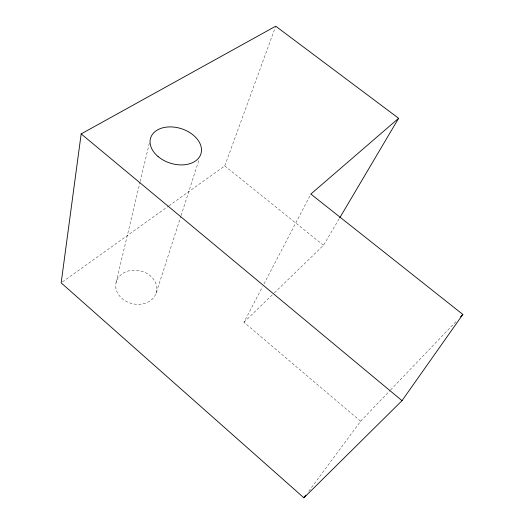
<?xml version="1.0" encoding="UTF-8"?>
<svg xmlns="http://www.w3.org/2000/svg" width="524" height="524" viewBox="0 0 524 524"><rect width="100%" height="100%" fill="white"/><g stroke="black" fill="none" stroke-linecap="round" stroke-linejoin="round"><path stroke-width="0.39" stroke-dasharray="2.62 1.97" d="M116.118 282.364L140.013 182.273M140.203 181.474L149.307 143.347M156.119 293.204A20.744 16.892 12.3 0 0 131.111 270.41A20.744 16.892 12.3 0 0 121.607 298.149A20.744 16.892 12.3 0 0 156.119 293.204L180.832 216.327M181.081 215.554L199.303 158.87M168.898 205.847L224.763 165.905L275.428 26.966M308.747 491.257L360.643 421.224L243.955 322.299L262.472 286.798M263.985 283.903L310.843 194.063M274.36 292.864L323.485 245.311L339.264 218.646M360.643 421.224L390 390.544M390.57 389.954L457.19 320.328M243.955 322.299L273.777 293.427M62.494 281.919L168.23 206.318M224.763 165.905L323.485 245.311"/><path stroke-width="0.79" d="M81.168 133.902L61.164 282.868L303.9 497.8L402.026 400.664L462.836 314.426L310.843 194.063L398.633 118.293L275.709 26.2L81.168 133.902L402.026 400.664M339.676 217.945L398.633 118.293M303.9 497.8L305.839 495.18M460.576 316.791L462.836 314.426M158.117 156.578A26.37 18.104 17.6 0 0 200.803 154.207A26.37 18.104 17.6 0 0 168.394 126.946A26.37 18.104 17.6 0 0 158.117 156.578"/></g></svg>
